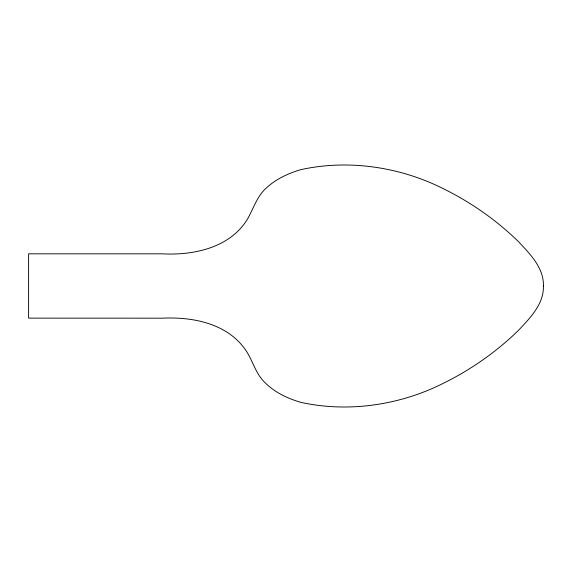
<?xml version="1.0" encoding="UTF-8"?>
<svg xmlns="http://www.w3.org/2000/svg" width="572" height="572" viewBox="0 0 572 572"><rect width="100%" height="100%" fill="white"/><g stroke="black" fill="none" stroke-linecap="round" stroke-linejoin="round"><path stroke-width="0.86" d="M543.4 286C544.001 304.054 529.965 318.103 518.511 330.316C493.615 354.669 464.157 374.31 432.353 388.459C391.377 406.327 344.258 412.019 300.565 402.28C287.444 398.384 274.553 392.321 264.829 382.475C255.062 373.18 252.574 359.273 244.68 348.713C226.212 323.237 192.278 316.759 162.662 318.175L28.6 318.132L28.6 253.825L162.662 253.825C193.715 255.534 229.93 247.719 247.326 219.362C253.575 208.508 257.107 195.667 267.081 187.337C276.555 178.779 288.417 173.316 300.565 169.72C344.258 159.981 391.377 165.673 432.353 183.54C464.157 197.69 493.615 217.331 518.511 241.684C529.965 253.911 544.001 267.932 543.4 286"/></g></svg>
